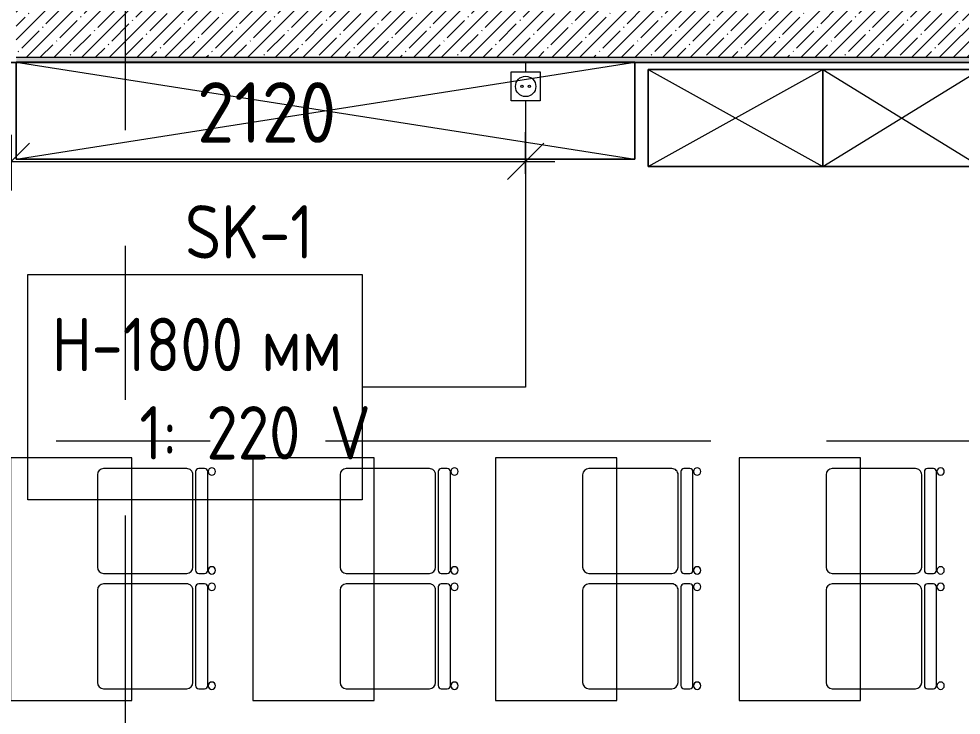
# Model space of a CAD drawing. Header units: millimetres. Extents: x 1322 to 199238, y -8553 to 29000.
# Drawn here: x 18690 to 22574, y 2470 to 5338 of the extents above; entities that cross this region are included whole.
import ezdxf

# ---------------------------------------------------------------- set-up
doc = ezdxf.new("R2010")
doc.units = ezdxf.units.MM
doc.linetypes.add('Осевая', pattern=[3175, 635, -476.25, 1587.5, -476.25])
for name, color, linetype, lineweight in [('A-ANNO-DIMS', 7, 'Continuous', 9), ('A-ANNO-DIMS-100', 7, 'Continuous', 9), ('A-DETL-GENF', 7, 'Continuous', 9), ('E-ELEC-FIXT-IDEN', 7, 'Continuous', 9), ('I-WALL', 7, 'Continuous', 9), ('Оси-2', 7, 'Осевая', 9), ('Электрические приборы', 7, 'Continuous', 9)]:
    doc.layers.add(name, color=color, linetype=linetype, lineweight=lineweight)
for name, color, linetype, lineweight, true_color in [('A-WALL-1', 7, 'Continuous', 9, 0x3c3c3c), ('A-WALL-FNSH-1', 7, 'Continuous', 9, 0x3c3c3c), ('I-FURN-1', 7, 'Continuous', 9, 0xf0f0f0), ('Оси розеток', 7, 'Continuous', 9, 0xff1e23)]:
    doc.layers.add(name, color=color, linetype=linetype, lineweight=lineweight, true_color=true_color)
doc.styles.add('GOST Common_3', font='GOST_Common.ttf', dxfattribs={"width": 0.9, "height": 220})
doc.styles.add('ISOCPEUR', font='isocpeur.ttf', dxfattribs={"width": 0.9, "height": 250})
doc.dimstyles.new('ISO-2_5_0_9К_БОЛЬШОЙ_1', dxfattribs={"dimscale": 304.8, "dimtxt": 248.995294, "dimasz": 0.492126, "dimexe": 0.393701, "dimexo": 0.984252, "dimgap": 0, "dimtad": 1, "dimdec": 0, "dimrnd": 10, "dimzin": 0, "dimdsep": 46, "dimtxsty": 'ISOCPEUR', "dimblk1": 'OBLIQUE', "dimblk2": 'OBLIQUE', "dimsah": 1, "dimcen": 0.09, "dimdle": 0.393701, "dimazin": 0, "dimtfac": 1, "dimtdec": 4, "dimtix": 1, "dimtmove": 0, "dimatfit": 3, "dimfxl": 1, "dimtvp": 1, "dimtolj": 1, "dimtzin": 0, "dimarcsym": 2})

# ---------------------------------------------------------------- blocks, each defined once
blk = doc.blocks.new('Блок Розеток и Выключателей - Блок Розеток и Выключателей_SK1-27362739-План размещения напольных электротехнических лючков и розеток 1 этажа в осях 23_1-33')
at = {"layer": 'A-DETL-GENF'}
for p, q in [((-60, -40), (60, -40)), ((-60, -160), (-60, -40)), ((60, -40), (60, -160)), ((60, -160), (-60, -160))]:
    blk.add_line(p, q, dxfattribs=at)
for centre, radius in [((0, -100), 42), ((-15.6, -100), 4.8), ((15.6, -100), 4.8)]:
    blk.add_circle(centre, radius, dxfattribs=at)
at = {"layer": 'Оси розеток'}
blk.add_line((0, 0), (0, -40), dxfattribs=at)
blk = doc.blocks.new('Стол базовый прямоугольный - 1_89-25401668-План размещения напольных электротехнических лючков и розеток 1 этажа в осях 23_1-33')
at = {"layer": 'I-FURN-1'}
for p, q in [((500, 250), (-500, 250)), ((-500, 250), (-500, -250)), ((500, -250), (500, 250)), ((-500, -250), (500, -250))]:
    blk.add_line(p, q, dxfattribs=at)
blk = doc.blocks.new('M_Стул-Breuer - 1_87-25466819-План размещения напольных электротехнических лючков и розеток 1 этажа в осях 23_1-33')
at = {"layer": 'I-FURN-1'}
for p, q in [((190.5, 241.3), (-190.5, 241.3)), ((-215.9, 215.9), (-215.9, 100)), ((215.9, 100), (215.9, 215.9)), ((-215.9, 100), (-215.9, -127)), ((215.9, -127), (215.9, 100)), ((-190.5, -152.4), (190.5, -152.4)), ((-215.9, -176.2), (-215.9, -200.8)), ((203.2, -163.5), (-203.2, -163.5)), ((215.9, -200.8), (215.9, -176.2)), ((-203.2, -213.5), (203.2, -213.5))]:
    blk.add_line(p, q, dxfattribs=at)
for centre, radius, start, end in [((-190.5, 215.9), 25.4, 90, 180), ((190.5, 215.9), 25.4, 0, 90), ((-190.5, -127), 25.4, 180, 270), ((190.5, -127), 25.4, 270, 360), ((-203.2, -176.2), 12.7, 90, 180), ((203.2, -176.2), 12.7, 360, 90), ((-203.5, -230.6), 15.1, 360, 180), ((-203.5, -230.6), 15.1, 180, 360), ((-203.2, -200.8), 12.7, 180, 270), ((203.7, -230.6), 15.1, 360, 180), ((203.7, -230.6), 15.1, 180, 360), ((203.2, -200.8), 12.7, 270, 360)]:
    blk.add_arc(centre, radius, start, end, dxfattribs=at)
blk = doc.blocks.new('Шкаф параметрический - 13_2-25587811-План размещения напольных электротехнических лючков и розеток 1 этажа в осях 23_1-33')
at = {"layer": 'I-FURN-1'}
for p, q in [((0, 0), (650, 400)), ((0, 400), (650, 0)), ((650, 400), (0, 400)), ((0, 400), (0, 0)), ((0, 0), (0, 400)), ((0, 400), (650, 400)), ((650, 0), (650, 400)), ((650, 400), (650, 0)), ((0, 0), (650, 0)), ((650, 0), (0, 0))]:
    blk.add_line(p, q, dxfattribs=at)
blk = doc.blocks.new('Шкаф параметрический - 13_4-25587915-План размещения напольных электротехнических лючков и розеток 1 этажа в осях 23_1-33')
at = {"layer": 'I-FURN-1'}
for p, q in [((0, 0), (720, 400)), ((0, 400), (720, 0)), ((720, 400), (0, 400)), ((0, 400), (0, 0)), ((0, 0), (0, 400)), ((0, 400), (720, 400)), ((720, 0), (720, 400)), ((720, 400), (720, 0)), ((0, 0), (720, 0)), ((720, 0), (0, 0))]:
    blk.add_line(p, q, dxfattribs=at)
blk = doc.blocks.new('Шкаф параметрический - 1_33-25588469-План размещения напольных электротехнических лючков и розеток 1 этажа в осях 23_1-33')
at = {"layer": 'I-FURN-1'}
for p, q in [((0, 0), (2550, 400)), ((0, 400), (2550, 0)), ((2550, 400), (0, 400)), ((0, 400), (0, 0)), ((0, 0), (0, 400)), ((0, 400), (2550, 400)), ((2550, 0), (2550, 400)), ((2550, 400), (2550, 0)), ((0, 0), (2550, 0)), ((2550, 0), (0, 0))]:
    blk.add_line(p, q, dxfattribs=at)
blk = doc.blocks.new('DIMBLOCK34-План размещения напольных электротехнических лючков и розеток 1 этажа в осях 23_1-33')
at = {"layer": 'A-ANNO-DIMS-100'}
for p, q in [((18658.7, 4860), (18658.7, 4631.1)), ((18658.7, 4751.1), (18658.7, 4860)), ((20778.7, 4700), (20778.7, 4871.1)), ((18538.7, 4751.1), (20898.7, 4751.1)), ((20778.7, 4751.1), (20778.7, 4700))]:
    blk.add_line(p, q, dxfattribs=at)
at = {"layer": 'A-ANNO-DIMS-100', "lineweight": 20}
for p, q in [((18658.7, 4751.1), (18733.7, 4826.1)), ((20778.7, 4751.1), (20853.7, 4826.1)), ((18658.7, 4751.1), (18583.7, 4676.1)), ((20778.7, 4751.1), (20703.7, 4676.1))]:
    blk.add_line(p, q, dxfattribs=at)
at = {"layer": 'A-ANNO-DIMS-100', "color": 0, "insert": (19424.2, 5077.7), "char_height": 250, "width": 706.764, "attachment_point": 1, "line_spacing_factor": 1.149209, "style": 'ISOCPEUR'}
blk.add_mtext('2120', dxfattribs=at)
blk = doc.blocks.new('_Oblique')
at = {"color": 0, "linetype": 'ByBlock', "lineweight": -2}
blk.add_line((-0.5, -0.5), (0.5, 0.5), dxfattribs=at)

msp = doc.modelspace()

# ---------------------------------------------------------------- hatches: boundary and pattern name
at = {"layer": 'I-WALL'}
h = msp.add_hatch(dxfattribs=at)
h.set_pattern_fill('FP_2', color=256, style=0, pattern_type=2)
h.set_pattern_definition([(45, (-75531.33, 0), (-57.024626, 57.024626), []), (45, (-75474.3, 0), (-57.024626, 57.024626), [100.806, -20.161, 3.353, -16.808])])
h.paths.add_polyline_path([(26038.7, 5180), (26078.7, 5180), (26078.7, 5400), (25178.7, 5400), (25178.7, 5180), (25640.2, 5180)])
h.paths.add_polyline_path([(24128.7, 5180), (24128.7, 5400), (18678.7, 5400), (18678.7, 5180), (23645.1, 5180)])
h = msp.add_hatch(dxfattribs=at)
h.set_pattern_fill('FP_31', color=256, style=0, pattern_type=2)
h.set_pattern_definition([(0, (-75531.326, 0), (121.92, 30.48), [10.058, -81.382, 10.058, -81.382, -487.68]), (0, (-75531.326, 0), (121.92, 30.48), [-182.88, 10.058, -172.822, 10.058, -81.382, -213.36]), (0, (-75531.326, 0), (121.92, 30.48), [-457.2, 10.058, -50.902, 10.058, -142.342]), (120, (-75485.606, 15.24), (-87.356454, 90.345817), [10.058, -81.382, 10.058, -81.382, -487.68]), (120, (-75485.606, 15.24), (-87.356454, 90.345817), [-182.88, 10.058, -172.822, 10.058, -81.382, -213.36]), (120, (-75485.606, 15.24), (-87.356454, 90.345817), [-457.2, 10.058, -50.902, 10.058, -142.342]), (240, (-75470.366, 76.2), (-34.563546, -120.825817), [10.058, -81.382, 10.058, -81.382, -487.68]), (240, (-75470.366, 76.2), (-34.563546, -120.825817), [-182.88, 10.058, -172.822, 10.058, -81.382, -213.36]), (240, (-75470.366, 76.2), (-34.563546, -120.825817), [-457.2, 10.058, -50.902, 10.058, -142.342])])
h.paths.add_polyline_path([(26037.7, 5160), (26038.7, 5160), (26038.7, 5180), (25178.7, 5180), (25178.7, 5160), (25640.2, 5160)])
h.paths.add_polyline_path([(24128.7, 5160), (24128.7, 5180), (18678.7, 5180), (18678.7, 5160), (23645.1, 5160)])

# ---------------------------------------------------------------- linework, layer by layer
at = {"layer": 'A-WALL-1'}
for p, q in [((18678.7, 5180), (24128.7, 5180)), ((18658.7, 5160), (24128.7, 5160))]:
    msp.add_line(p, q, dxfattribs=at)
at = {"layer": 'A-WALL-FNSH-1'}
msp.add_line((18657.7, 5159), (24128.7, 5159), dxfattribs=at)
at = {"layer": 'E-ELEC-FIXT-IDEN'}
for p, q in [((20778.7, 5000), (20778.7, 3820.6)), ((20778.7, 3820.6), (20105.1, 3820.6))]:
    msp.add_line(p, q, dxfattribs=at)
at = {"layer": 'E-ELEC-FIXT-IDEN', "flags": 128}
msp.add_lwpolyline([(18726.1, 4284.6), (20105.1, 4284.6), (20105.1, 3356.6), (18726.1, 3356.6)], close=True, dxfattribs=at)
at = {"layer": 'Оси-2'}
for p, q in [((19128.7, 593.7), (19128.7, 19415.1)), ((9318.1, 3600), (47228.7, 3600))]:
    msp.add_line(p, q, dxfattribs=at)

# ---------------------------------------------------------------- block references
at = {"layer": 'I-FURN-1'}
for name, p in [('Шкаф параметрический - 1_33-25588469-План размещения напольных электротехнических лючков и розеток 1 этажа в осях 23_1-33', (18678.7, 4760)), ('Шкаф параметрический - 13_4-25587915-План размещения напольных электротехнических лючков и розеток 1 этажа в осях 23_1-33', (21283.6, 4730)), ('Шкаф параметрический - 13_2-25587811-План размещения напольных электротехнических лючков и розеток 1 этажа в осях 23_1-33', (22003.7, 4730))]:
    msp.add_blockref(name, p, dxfattribs=at)
for name, p, rotation in [('Стол базовый прямоугольный - 1_89-25401668-План размещения напольных электротехнических лючков и розеток 1 этажа в осях 23_1-33', (18904.8, 3030), 90), ('Стол базовый прямоугольный - 1_89-25401668-План размещения напольных электротехнических лючков и розеток 1 этажа в осях 23_1-33', (19904.8, 3030), 90), ('Стол базовый прямоугольный - 1_89-25401668-План размещения напольных электротехнических лючков и розеток 1 этажа в осях 23_1-33', (20904.8, 3030), 90), ('Стол базовый прямоугольный - 1_89-25401668-План размещения напольных электротехнических лючков и розеток 1 этажа в осях 23_1-33', (21908.7, 3030), 90), ('M_Стул-Breuer - 1_87-25466819-План размещения напольных электротехнических лючков и розеток 1 этажа в осях 23_1-33', (19254.8, 3270), 90.00000000000006), ('M_Стул-Breuer - 1_87-25466819-План размещения напольных электротехнических лючков и розеток 1 этажа в осях 23_1-33', (20254.8, 3270), 90.00000000000006), ('M_Стул-Breuer - 1_87-25466819-План размещения напольных электротехнических лючков и розеток 1 этажа в осях 23_1-33', (21254.8, 3270), 90.00000000000006), ('M_Стул-Breuer - 1_87-25466819-План размещения напольных электротехнических лючков и розеток 1 этажа в осях 23_1-33', (22258.7, 3270), 90.00000000000006), ('M_Стул-Breuer - 1_87-25466819-План размещения напольных электротехнических лючков и розеток 1 этажа в осях 23_1-33', (19254.8, 2795), 90.00000000000006), ('M_Стул-Breuer - 1_87-25466819-План размещения напольных электротехнических лючков и розеток 1 этажа в осях 23_1-33', (20254.8, 2795), 90.00000000000006), ('M_Стул-Breuer - 1_87-25466819-План размещения напольных электротехнических лючков и розеток 1 этажа в осях 23_1-33', (21254.8, 2795), 90.00000000000006), ('M_Стул-Breuer - 1_87-25466819-План размещения напольных электротехнических лючков и розеток 1 этажа в осях 23_1-33', (22258.7, 2795), 90.00000000000006)]:
    msp.add_blockref(name, p, dxfattribs=dict(at, rotation=rotation))
at = {"layer": 'Электрические приборы'}
msp.add_blockref('Блок Розеток и Выключателей - Блок Розеток и Выключателей_SK1-27362739-План размещения напольных электротехнических лючков и розеток 1 этажа в осях 23_1-33', (20778.7, 5160), dxfattribs=at)

# ---------------------------------------------------------------- texts
at = {"layer": 'E-ELEC-FIXT-IDEN', "char_height": 220, "attachment_point": 1, "style": 'GOST Common_3'}
for s, insert, width in [('SK-1', (19374.7, 4571), 656.582), ('H-1800 ', (18826.1, 4107), 1046.202), ('мм', (19689.3, 4107), 375.19), ('   1: 220 V', (18826.1, 3743.2), 1291.519)]:
    msp.add_mtext(s, dxfattribs=dict(at, insert=insert, width=width))

# ---------------------------------------------------------------- dimensions: what is measured, and where the dimension line sits
at = {"layer": 'A-ANNO-DIMS'}
dim = msp.add_linear_dim(base=(20778.7, 4751.1), p1=(18658.7, 5160), p2=(20778.7, 5000), dimstyle='ISO-2_5_0_9К_БОЛЬШОЙ_1', override={"dimpost": '<>', "dimfxl": 2126.029163}, dxfattribs=at)
dim.commit()
dim.dimension.update_dxf_attribs({"geometry": 'DIMBLOCK34-План размещения напольных электротехнических лючков и розеток 1 этажа в осях 23_1-33', "text_midpoint": (19718.7, 4876.1)})

doc.saveas('drawing.dxf')
